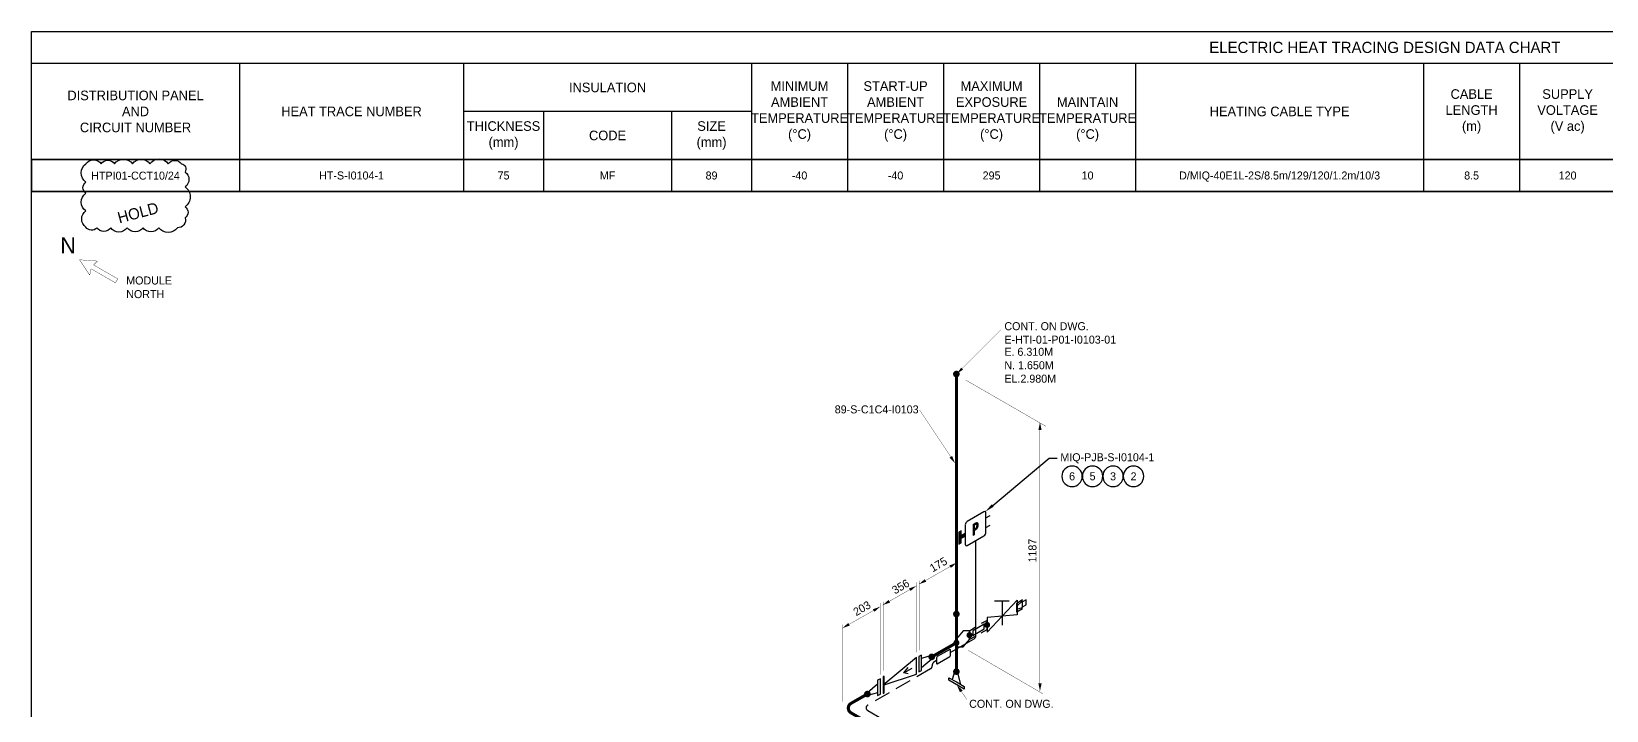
# Model space of a CAD drawing. Extents: x 0 to 847, y -42 to 494.
# Drawn here: x 0 to 492.2, y 282.2 to 494.3 of the extents above; entities that cross this region are included whole.
import ezdxf
from ezdxf import colors
from ezdxf.entities.mleader import LeaderData, LeaderLine
from ezdxf.enums import TextEntityAlignment as Align
from ezdxf.math import Vec2, Vec3

# ---------------------------------------------------------------- set-up
doc = ezdxf.new("R2010")
doc.units = 0
doc.header["$LTSCALE"] = 10
doc.header["$MEASUREMENT"] = 0
doc.linetypes.add('DASHED', pattern=[0.75, 0.5, -0.25])
doc.layers.get('Defpoints').update_dxf_attribs({"color": 9})
for name, color, linetype in [('DIMENSION', 2, 'Continuous'), ('HEAT_TRACE', 3, 'DASHED'), ('HOLD', 1, 'Continuous'), ('PIPE', 7, 'Continuous'), ('SYMBOL-3', 3, 'Continuous'), ('TABLE-1', 1, 'Continuous'), ('TABLE-7', 7, 'Continuous'), ('TEXT-2', 2, 'Continuous'), ('TEXT2', 40, 'Continuous'), ('TITLE', 7, 'Continuous'), ('WELDS', 7, 'Continuous'), ('Wipeout', 7, 'Continuous')]:
    doc.layers.add(name, color=color, linetype=linetype)
doc.styles.add('framdcn', font='', dxfattribs={"height": 2.4})
doc.styles.add('Scovan Elec', font='')
doc.styles.get("Standard").update_dxf_attribs({"font": ''})
doc.styles.get('framdcn').set_extended_font_data('Franklin Gothic Medium Cond')
doc.styles.get('Scovan Elec').set_extended_font_data('Franklin Gothic Medium Cond')
doc.styles.get('Standard').set_extended_font_data('Franklin Gothic Medium Cond')

# ---------------------------------------------------------------- blocks, each defined once
blk = doc.blocks.new('*T18')
at = {"layer": 'TABLE-7', "color": 0, "linetype": 'ByBlock', "lineweight": -2, "transparency": 16777216}
for p, q in [((0, 0), (843.77, 0)), ((0, 0), (0, -10)), ((65, 0), (65, -10)), ((135, 0), (135, -10)), ((160, 0), (160, -10)), ((200, 0), (200, -10)), ((225, 0), (225, -10)), ((255, 0), (255, -10)), ((285, 0), (285, -10)), ((315, 0), (315, -10)), ((345, 0), (345, -10)), ((435, 0), (435, -10)), ((465, 0), (465, -10)), ((495, 0), (495, -10)), ((515, 0), (515, -10)), ((545, 0), (545, -10)), ((575, 0), (575, -10)), ((605, 0), (605, -10)), ((635, 0), (635, -10)), ((665, 0), (665, -10)), ((700, 0), (700, -10)), ((730, 0), (730, -10)), ((770, 0), (770, -10)), ((808, 0), (808, -10)), ((843.77, 0), (843.77, -10)), ((0, -10), (843.77, -10))]:
    blk.add_line(p, q, dxfattribs=at)
blk = doc.blocks.new('Heat_Trace_Design_Data')
at = {"layer": 'TEXT-2', "style": 'Scovan Elec'}
blk.add_attdef('PNL#-CKT#_1', text='', height=2.5, dxfattribs=at).set_placement((32.5, -5), align=Align.MIDDLE)
for tag, p in [('TRACE#_1', (100, -5)), ('INSU.THK_1', (147.5, -5)), ('INSU.CODE_1', (180, -5)), ('INSU.SIZE_1', (212.5, -5)), ('MIN.TEMP_1', (240, -5)), ('STARTUP.TEMP_1', (270, -5)), ('EXP.TEMP_1', (300, -5)), ('MAINT.TEMP_1', (330, -5)), ('CABLE.TYPE_1', (390, -5)), ('CABLE.LENGTH_1', (450, -5)), ('SUPPLY.VOLT_1', (480, -5)), ('HT.RATIO_1', (505, -5)), ('OPER.CURRENT_1', (530, -5)), ('COLD.CURRENT_1', (560, -5)), ('OPER.WATT_1', (590, -5)), ('COLD.WATT_1', (620, -5)), ('HEATER.OUTPUT_1', (650, -5)), ('PIPE.MAT_1', (682.5, -5)), ('HEAT.LOSS_1', (715, -5)), ('AREA.CLASS_1', (750, -5)), ('TEMPERATURE.CODE_1', (789, -5)), ('HI.LIMIT.SET.PT_1', (825.89, -5))]:
    blk.add_attdef(tag, text='', height=2.5, dxfattribs=at).set_placement(p, align=Align.MIDDLE_CENTER)
blk = doc.blocks.new('NorthDatum')
at = {"style": 'Scovan Elec'}
blk.add_text('NORTH', height=2.5, dxfattribs=at).set_placement((0, -2.13), align=Align.MIDDLE_LEFT)
blk.add_attdef('NA_DATUM', text='', height=2.5, dxfattribs=at).set_placement((0, 2.13), align=Align.MIDDLE_LEFT)
blk = doc.blocks.new('*U44')
at = {"extrusion": (0, 0.816497, 0.57735)}
for p, q in [((1.95, 2.25), (-1.95, 0)), ((-1.95, -2.25), (1.95, 0)), ((2.17, 0.38), (2.17, 2.12)), ((-2.17, -0.38), (-2.17, -2.12))]:
    blk.add_line(p, q, dxfattribs=at)
for centre, start_param, end_param in [((-1.95, -0.25), 0.785398, 2.356194), ((1.95, 2), -0.785398, 0.785398), ((1.95, 0.25), 3.926991, 5.497787), ((-1.95, -2), 2.356194, 3.926991)]:
    blk.add_ellipse(centre, major_axis=(0.153, 0.265), ratio=0.57735, start_param=start_param, end_param=end_param)
blk = doc.blocks.new('*U51')
blk.add_wipeout([(0, 3.2), (-0.4, 3.17), (-0.8, 3.1), (-1.18, 2.98), (-1.54, 2.8), (-1.88, 2.59), (-2.19, 2.33), (-2.47, 2.04), (-2.7, 1.71), (-2.9, 1.36), (-3.04, 0.99), (-3.14, 0.6), (-3.19, 0.2), (-3.19, -0.2), (-3.14, -0.6), (-3.04, -0.99), (-2.9, -1.36), (-2.7, -1.71), (-2.47, -2.04), (-2.19, -2.33), (-1.88, -2.59), (-1.54, -2.8), (-1.18, -2.98), (-0.8, -3.1), (-0.4, -3.17), (0, -3.2), (0.4, -3.17), (0.8, -3.1), (1.18, -2.98), (1.54, -2.8), (1.88, -2.59), (2.19, -2.33), (2.47, -2.04), (2.7, -1.71), (2.9, -1.36), (3.04, -0.99), (3.14, -0.6), (3.19, -0.2), (3.19, 0.2), (3.14, 0.6), (3.04, 0.99), (2.9, 1.36), (2.7, 1.71), (2.47, 2.04), (2.19, 2.33), (1.88, 2.59), (1.54, 2.8), (1.18, 2.98), (0.8, 3.1), (0.4, 3.17)]).dxf.layer = 'Wipeout'
blk.add_circle((0, 0), 3.2)
at = {"color": 2}
blk.add_attdef('TAG1', text='', height=2.5, dxfattribs=at).set_placement((0, 0), align=Align.MIDDLE)
blk.add_attdef('TAG2', text='', height=2.5, dxfattribs=at).set_placement((3, -3), align=Align.MIDDLE_LEFT)
blk = doc.blocks.new('*U52')
blk.add_wipeout([(0, 3.2), (-0.4, 3.17), (-0.8, 3.1), (-1.18, 2.98), (-1.54, 2.8), (-1.88, 2.59), (-2.19, 2.33), (-2.47, 2.04), (-2.7, 1.71), (-2.9, 1.36), (-3.04, 0.99), (-3.14, 0.6), (-3.19, 0.2), (-3.19, -0.2), (-3.14, -0.6), (-3.04, -0.99), (-2.9, -1.36), (-2.7, -1.71), (-2.47, -2.04), (-2.19, -2.33), (-1.88, -2.59), (-1.54, -2.8), (-1.18, -2.98), (-0.8, -3.1), (-0.4, -3.17), (0, -3.2), (0.4, -3.17), (0.8, -3.1), (1.18, -2.98), (1.54, -2.8), (1.88, -2.59), (2.19, -2.33), (2.47, -2.04), (2.7, -1.71), (2.9, -1.36), (3.04, -0.99), (3.14, -0.6), (3.19, -0.2), (3.19, 0.2), (3.14, 0.6), (3.04, 0.99), (2.9, 1.36), (2.7, 1.71), (2.47, 2.04), (2.19, 2.33), (1.88, 2.59), (1.54, 2.8), (1.18, 2.98), (0.8, 3.1), (0.4, 3.17)]).dxf.layer = 'Wipeout'
blk.add_circle((0, 0), 3.2)
at = {"color": 2}
blk.add_attdef('TAG1', text='', height=2.5, dxfattribs=at).set_placement((0, 0), align=Align.MIDDLE)
blk.add_attdef('TAG2', text='', height=2.5, dxfattribs=at).set_placement((3, -3), align=Align.MIDDLE_LEFT)
blk = doc.blocks.new('*U47')
blk.add_wipeout([(0, 3.2), (-0.4, 3.17), (-0.8, 3.1), (-1.18, 2.98), (-1.54, 2.8), (-1.88, 2.59), (-2.19, 2.33), (-2.47, 2.04), (-2.7, 1.71), (-2.9, 1.36), (-3.04, 0.99), (-3.14, 0.6), (-3.19, 0.2), (-3.19, -0.2), (-3.14, -0.6), (-3.04, -0.99), (-2.9, -1.36), (-2.7, -1.71), (-2.47, -2.04), (-2.19, -2.33), (-1.88, -2.59), (-1.54, -2.8), (-1.18, -2.98), (-0.8, -3.1), (-0.4, -3.17), (0, -3.2), (0.4, -3.17), (0.8, -3.1), (1.18, -2.98), (1.54, -2.8), (1.88, -2.59), (2.19, -2.33), (2.47, -2.04), (2.7, -1.71), (2.9, -1.36), (3.04, -0.99), (3.14, -0.6), (3.19, -0.2), (3.19, 0.2), (3.14, 0.6), (3.04, 0.99), (2.9, 1.36), (2.7, 1.71), (2.47, 2.04), (2.19, 2.33), (1.88, 2.59), (1.54, 2.8), (1.18, 2.98), (0.8, 3.1), (0.4, 3.17)]).dxf.layer = 'Wipeout'
blk.add_circle((0, 0), 3.2)
at = {"color": 2}
blk.add_attdef('TAG1', text='', height=2.5, dxfattribs=at).set_placement((0, 0), align=Align.MIDDLE)
blk.add_attdef('TAG2', text='', height=2.5, dxfattribs=at).set_placement((3, -3), align=Align.MIDDLE_LEFT)
blk = doc.blocks.new('*U48')
blk.add_wipeout([(0, 3.2), (-0.4, 3.17), (-0.8, 3.1), (-1.18, 2.98), (-1.54, 2.8), (-1.88, 2.59), (-2.19, 2.33), (-2.47, 2.04), (-2.7, 1.71), (-2.9, 1.36), (-3.04, 0.99), (-3.14, 0.6), (-3.19, 0.2), (-3.19, -0.2), (-3.14, -0.6), (-3.04, -0.99), (-2.9, -1.36), (-2.7, -1.71), (-2.47, -2.04), (-2.19, -2.33), (-1.88, -2.59), (-1.54, -2.8), (-1.18, -2.98), (-0.8, -3.1), (-0.4, -3.17), (0, -3.2), (0.4, -3.17), (0.8, -3.1), (1.18, -2.98), (1.54, -2.8), (1.88, -2.59), (2.19, -2.33), (2.47, -2.04), (2.7, -1.71), (2.9, -1.36), (3.04, -0.99), (3.14, -0.6), (3.19, -0.2), (3.19, 0.2), (3.14, 0.6), (3.04, 0.99), (2.9, 1.36), (2.7, 1.71), (2.47, 2.04), (2.19, 2.33), (1.88, 2.59), (1.54, 2.8), (1.18, 2.98), (0.8, 3.1), (0.4, 3.17)]).dxf.layer = 'Wipeout'
blk.add_circle((0, 0), 3.2)
at = {"color": 2}
blk.add_attdef('TAG1', text='', height=2.5, dxfattribs=at).set_placement((0, 0), align=Align.MIDDLE)
blk.add_attdef('TAG2', text='', height=2.5, dxfattribs=at).set_placement((3, -3), align=Align.MIDDLE_LEFT)
blk = doc.blocks.new('block11')
at = {"layer": 'TEXT2'}
blk.add_hatch(color=256, dxfattribs=at).paths.add_polyline_path([(0.001, 0.001), (1.401, 2.001), (2.001, 1.401)])
at = {"layer": 'TEXT2', "linetype": 'ByBlock', "const_width": 0.1, "flags": 128}
blk.add_lwpolyline([(13.9, 13.9), (0, 0)], dxfattribs=at)
blk = doc.blocks.new('block12')
at = {"layer": 'TEXT2', "style": 'framdcn'}
for s, p in [('E. 6.310M', (0, 0)), ('N. 1.650M', (0, -4.2)), ('EL.2.980M', (0, -8.4))]:
    blk.add_text(s, height=2.5, dxfattribs=at).set_placement(p)
blk = doc.blocks.new('block28')
at = {"layer": 'PIPE', "linetype": 'ByBlock', "const_width": 0.95, "flags": 128}
for points in [[(-0.87, 1.5), (-0.87, 1.5), (-1.11, 1.33), (-1.33, 1.11), (-1.5, 0.87), (-1.63, 0.59), (-1.71, 0.3), (-1.73, 0), (-1.71, -0.3), (-1.63, -0.59), (-1.5, -0.87), (-1.33, -1.11), (-1.11, -1.33), (-0.87, -1.5)], [(4.23, 4.4), (-0.87, 1.5)], [(-0.87, -1.5), (4.23, -4.4)]]:
    blk.add_lwpolyline(points, dxfattribs=at)
at = {"flags": 1}
for tag in ['Tag', 'UCI', 'Pipe Ref', 'Description', 'Key']:
    blk.add_attdef(tag, (0, 0), '', height=1, dxfattribs=at)
blk = doc.blocks.new('block29')
at = {"layer": 'PIPE', "linetype": 'ByBlock', "flags": 128}
for points in [[(-3.2, -1.4), (0, 1.3)], [(0.9, 2.9), (0, 2.4)], [(0, 2.4), (0, 0)], [(0, 0), (0, -2.4)], [(0.9, -1.9), (0.9, 2.9)], [(-3.2, -2.4), (-3.2, -1.4)], [(0, -1.5), (-3.2, -2.4)], [(0, -2.4), (0.9, -1.9)]]:
    blk.add_lwpolyline(points, dxfattribs=at)
at = {"flags": 1}
for tag in ['Tag', 'UCI', 'Pipe Ref', 'Description', 'Key']:
    blk.add_attdef(tag, (0, 0), '', height=1, dxfattribs=at)
blk = doc.blocks.new('block30')
at = {"layer": 'PIPE', "linetype": 'ByBlock', "flags": 128}
for points in [[(10.4, 8.6), (0, 0)], [(6.5, 3.8), (7.8, 5.5)], [(6.5, 3.8), (9.1, 5.3)], [(10.4, 3.4), (10.4, 8.6)], [(0, 0), (10.4, 3.4)], [(0.3, 2.8), (0, 2.6)], [(0, 2.6), (0, 0)], [(0, 0), (0, -2.6)], [(0.3, -2.4), (0.3, 2.8)], [(7.8, 3.5), (6.5, 3.8)], [(0, -2.6), (0.3, -2.4)]]:
    blk.add_lwpolyline(points, dxfattribs=at)
at = {"flags": 1}
for tag in ['Tag', 'UCI', 'Pipe Ref', 'Description', 'Key']:
    blk.add_attdef(tag, (0, 0), '', height=1, dxfattribs=at)
blk = doc.blocks.new('block31')
at = {"layer": 'PIPE', "linetype": 'ByBlock', "flags": 128}
for points in [[(0.8, 2.9), (0, 2.4)], [(0, 2.4), (0, 0)], [(0, 0), (0, -2.4)], [(0.8, -1.9), (0.8, 2.9)], [(4.1, 2.8), (0.8, 1.8)], [(0.8, -1), (4.1, 1.8)], [(4.1, 1.8), (4.1, 2.8)], [(0, -2.4), (0.8, -1.9)]]:
    blk.add_lwpolyline(points, dxfattribs=at)
at = {"flags": 1}
for tag in ['Tag', 'UCI', 'Pipe Ref', 'Description', 'Key']:
    blk.add_attdef(tag, (0, 0), '', height=1, dxfattribs=at)
blk = doc.blocks.new('block32')
at = {"layer": 'PIPE', "linetype": 'ByBlock', "const_width": 0.95, "flags": 128}
for points in [[(7.7, 13.4), (7.7, 4.4)], [(7.7, 4.4), (0, 0)], [(7.7, -4.6), (7.7, 4.4)]]:
    blk.add_lwpolyline(points, dxfattribs=at)
at = {"flags": 1}
for tag in ['Tag', 'UCI', 'Pipe Ref', 'Description', 'Key']:
    blk.add_attdef(tag, (0, 0), '', height=1, dxfattribs=at)
blk = doc.blocks.new('block33')
at = {"layer": 'PIPE', "linetype": 'ByBlock', "flags": 128}
for points in [[(2.1, 3.7), (0, 1.3)], [(0, 1.3), (0, 0)], [(0, 0), (0, -1.3)], [(4.2, 3.7), (2.1, 3.7)], [(2.1, -1.3), (4.2, 1.1)], [(4.1, 3.8), (5.9, 4.9)], [(4.1, 1), (4.1, 3.8)], [(5.9, 2), (4.1, 1)], [(4.2, 1.1), (4.2, 3.7)], [(0, -1.3), (2.1, -1.3)]]:
    blk.add_lwpolyline(points, dxfattribs=at)
at = {"flags": 1}
for tag in ['Tag', 'UCI', 'Pipe Ref', 'Description', 'Key']:
    blk.add_attdef(tag, (0, 0), '', height=1, dxfattribs=at)
blk = doc.blocks.new('block34')
at = {"layer": 'PIPE', "linetype": 'ByBlock', "flags": 128}
for points in [[(3.6, 2.8), (0, 0.7)], [(0, -0.7), (3.6, 1.4)], [(0, 0.7), (0, 0)], [(0, 0), (0, -0.7)], [(3.6, 1.4), (3.6, 2.8)]]:
    blk.add_lwpolyline(points, dxfattribs=at)
at = {"flags": 1}
for tag in ['Tag', 'UCI', 'Pipe Ref', 'Description', 'Key']:
    blk.add_attdef(tag, (0, 0), '', height=1, dxfattribs=at)
blk = doc.blocks.new('block35')
at = {"layer": 'PIPE', "linetype": 'ByBlock', "flags": 128}
for points in [[(1.8, -2.7), (11.2, 7.3)], [(8.7, 7), (4.1, 7)], [(6.5, 7), (6.5, -0.5)], [(11.1, 6.4), (12.9, 7.5)], [(11.1, 3.6), (11.1, 6.4)], [(11.2, 7.3), (11.2, 2.7)], [(1.8, 1), (0, 0)], [(11.2, 2.7), (1.8, 1.9)], [(1.8, 1.9), (1.8, -0.4)], [(1.8, -1.8), (1.8, 1)], [(12.9, 4.6), (11.1, 3.6)], [(0, -2.9), (1.8, -1.8)], [(1.8, -0.4), (1.8, -2.7)]]:
    blk.add_lwpolyline(points, dxfattribs=at)
at = {"flags": 1}
for tag in ['Tag', 'UCI', 'Pipe Ref', 'Description', 'Key']:
    blk.add_attdef(tag, (0, 0), '', height=1, dxfattribs=at)
blk = doc.blocks.new('block36')
at = {"layer": 'PIPE', "linetype": 'ByBlock', "flags": 128}
for points in [[(1.8, 2.1), (0, 0.5)], [(0, 0.5), (0, 0)], [(0, -0.5), (1.8, 0)], [(0, 0), (0, -0.5)], [(2.9, 2.4), (1.8, 1.8)], [(1.8, 0), (1.8, 2.1)], [(1.8, 0.3), (2.9, 0.9)], [(2.9, 0.9), (2.9, 2.4)]]:
    blk.add_lwpolyline(points, dxfattribs=at)
at = {"flags": 1}
for tag in ['Tag', 'UCI', 'Pipe Ref', 'Description', 'Key']:
    blk.add_attdef(tag, (0, 0), '', height=1, dxfattribs=at)
blk = doc.blocks.new('block37')
at = {"layer": 'PIPE', "linetype": 'ByBlock', "flags": 128}
for points in [[(-2.4, 1.3), (0, 0)], [(-2.4, 0.5), (-2.4, 1.3)], [(2.4, -2.3), (-2.4, 0.5)], [(-0.5, 3.5), (-1.3, 0.7)], [(0.5, 2.9), (-0.5, 3.5)], [(0, 0), (2.4, -1.4)], [(1.4, -0.9), (0.5, 2.9)], [(2.4, -1.4), (2.4, -2.3)]]:
    blk.add_lwpolyline(points, dxfattribs=at)
at = {"flags": 1}
for tag in ['Tag', 'UCI', 'Pipe Ref', 'Description', 'Key']:
    blk.add_attdef(tag, (0, 0), '', height=1, dxfattribs=at)
blk = doc.blocks.new('block38')
at = {"layer": 'PIPE', "linetype": 'ByBlock', "const_width": 0.95, "flags": 128}
blk.add_lwpolyline([(0, 75), (0, 0)], dxfattribs=at)
at = {"flags": 1}
for tag in ['Tag', 'UCI', 'Pipe Ref', 'Description', 'Key']:
    blk.add_attdef(tag, (0, 0), '', height=1, dxfattribs=at)
blk = doc.blocks.new('block49')
at = {"layer": 'WELDS'}
h = blk.add_hatch(color=256, dxfattribs=at)
edge = h.paths.add_edge_path(flags=0)
edge.add_arc((0, 0), 1.05, 0, 360)
at = {"flags": 1}
for tag in ['Tag', 'UCI', 'Pipe Ref', 'Description', 'Key']:
    blk.add_attdef(tag, (0, 0), '', height=1, dxfattribs=at)
blk = doc.blocks.new('block50')
at = {"layer": 'WELDS'}
h = blk.add_hatch(color=256, dxfattribs=at)
edge = h.paths.add_edge_path(flags=0)
edge.add_arc((0, 0), 1.05, 0, 360)
at = {"flags": 1}
for tag in ['Tag', 'UCI', 'Pipe Ref', 'Description', 'Key']:
    blk.add_attdef(tag, (0, 0), '', height=1, dxfattribs=at)
blk = doc.blocks.new('block51')
at = {"layer": 'WELDS'}
h = blk.add_hatch(color=256, dxfattribs=at)
edge = h.paths.add_edge_path(flags=0)
edge.add_arc((0, 0), 0.95, 0, 360)
at = {"flags": 1}
for tag in ['Tag', 'UCI', 'Pipe Ref', 'Description', 'Key']:
    blk.add_attdef(tag, (0, 0), '', height=1, dxfattribs=at)
blk = doc.blocks.new('block52')
at = {"layer": 'WELDS'}
h = blk.add_hatch(color=256, dxfattribs=at)
edge = h.paths.add_edge_path(flags=0)
edge.add_arc((0, 0), 0.95, 0, 360)
at = {"flags": 1}
for tag in ['Tag', 'UCI', 'Pipe Ref', 'Description', 'Key']:
    blk.add_attdef(tag, (0, 0), '', height=1, dxfattribs=at)
blk = doc.blocks.new('block53')
at = {"layer": 'WELDS'}
h = blk.add_hatch(color=256, dxfattribs=at)
edge = h.paths.add_edge_path(flags=0)
edge.add_arc((0, 0), 0.95, 0, 360)
at = {"flags": 1}
for tag in ['Tag', 'UCI', 'Pipe Ref', 'Description', 'Key']:
    blk.add_attdef(tag, (0, 0), '', height=1, dxfattribs=at)
blk = doc.blocks.new('block54')
at = {"layer": 'WELDS'}
h = blk.add_hatch(color=256, dxfattribs=at)
edge = h.paths.add_edge_path(flags=0)
edge.add_arc((0, 0), 1.05, 0, 360)
at = {"flags": 1}
for tag in ['Tag', 'UCI', 'Pipe Ref', 'Description', 'Key']:
    blk.add_attdef(tag, (0, 0), '', height=1, dxfattribs=at)
blk = doc.blocks.new('block55')
at = {"layer": 'WELDS'}
h = blk.add_hatch(color=256, dxfattribs=at)
edge = h.paths.add_edge_path(flags=0)
edge.add_arc((0, 0), 1.05, 0, 360)
at = {"flags": 1}
for tag in ['Tag', 'UCI', 'Pipe Ref', 'Description', 'Key']:
    blk.add_attdef(tag, (0, 0), '', height=1, dxfattribs=at)
blk = doc.blocks.new('block56')
at = {"layer": 'WELDS'}
h = blk.add_hatch(color=256, dxfattribs=at)
edge = h.paths.add_edge_path(flags=0)
edge.add_arc((0, 0), 1.05, 0, 360)
at = {"flags": 1}
for tag in ['Tag', 'UCI', 'Pipe Ref', 'Description', 'Key']:
    blk.add_attdef(tag, (0, 0), '', height=1, dxfattribs=at)
blk = doc.blocks.new('*U110')
h = blk.add_hatch(color=7)
h.dxf.hatch_style = 1
h.paths.add_polyline_path([(-0.79, -2.18), (-0.36, -1.93), (-0.36, -0.58), (-0.14, -0.45), (-0.12, -0.44), (-0.06, -0.41), (-0.01, -0.37), (0.05, -0.34), (0.1, -0.3), (0.15, -0.27), (0.19, -0.23), (0.24, -0.2), (0.28, -0.16), (0.32, -0.13), (0.35, -0.09), (0.38, -0.06), (0.41, -0.02), (0.44, 0.01), (0.48, 0.07), (0.52, 0.12), (0.55, 0.18), (0.59, 0.24), (0.62, 0.3), (0.65, 0.36), (0.67, 0.43), (0.7, 0.5), (0.7, 0.5), (0.72, 0.56), (0.74, 0.63), (0.76, 0.69), (0.77, 0.75), (0.78, 0.82), (0.79, 0.88), (0.8, 0.95), (0.8, 1.01), (0.81, 1.08), (0.81, 1.15), (0.81, 1.15), (0.81, 1.22), (0.8, 1.28), (0.8, 1.34), (0.79, 1.4), (0.78, 1.45), (0.77, 1.5), (0.75, 1.55), (0.74, 1.59), (0.72, 1.64), (0.7, 1.67), (0.68, 1.71), (0.67, 1.72), (0.64, 1.76), (0.61, 1.79), (0.57, 1.82), (0.54, 1.84), (0.51, 1.85), (0.47, 1.86), (0.43, 1.87), (0.39, 1.87), (0.35, 1.87), (0.32, 1.86), (0.28, 1.85), (0.24, 1.84), (0.2, 1.82), (0.15, 1.81), (0.11, 1.79), (0.06, 1.76), (0.01, 1.74), (-0.04, 1.71), (-0.09, 1.68), (-0.15, 1.65), (-0.79, 1.28)])
h.paths.add_polyline_path([(-0.36, -0.12), (-0.36, 1.09), (-0.15, 1.21), (-0.09, 1.24), (-0.04, 1.27), (0.01, 1.29), (0.06, 1.31), (0.12, 1.33), (0.15, 1.34), (0.19, 1.33), (0.22, 1.31), (0.25, 1.28), (0.29, 1.23), (0.32, 1.18), (0.33, 1.14), (0.34, 1.08), (0.35, 1.03), (0.35, 0.97), (0.36, 0.88), (0.35, 0.8), (0.35, 0.73), (0.34, 0.66), (0.33, 0.6), (0.31, 0.54), (0.29, 0.48), (0.27, 0.42), (0.24, 0.37), (0.21, 0.31), (0.18, 0.27), (0.15, 0.23), (0.11, 0.19), (0.06, 0.15), (0.02, 0.11), (-0.03, 0.07), (-0.09, 0.04), (-0.15, 0)], flags=16)
h = blk.add_hatch(color=256)
h.dxf.hatch_style = 1
h.paths.add_polyline_path([(-4.55, -3), (-3.25, -2.25), (-3.25, -1.5), (-4.55, -2.25), (-4.55, -0.75), (-5.2, -1.13), (-5.2, -4.88), (-4.55, -4.5)])
for p, q in [((3.25, 3.37), (4.55, 4.12)), ((3.25, 0.37), (4.55, 1.12))]:
    blk.add_line(p, q)
for points in [[(2.6, 5.25), (-2.6, 2.25)], [(-3.25, 1.12), (-3.25, -4.88)], [(3.25, -1.13), (3.25, 4.88)], [(-2.6, -5.25), (2.6, -2.25)]]:
    blk.add_lwpolyline(points)
blk.add_lwpolyline([(-4.55, -0.75), (-5.2, -1.13), (-5.2, -4.88), (-4.55, -4.5), (-4.55, -3), (-3.25, -2.25), (-3.25, -1.5), (-4.55, -2.25)], close=True)
for centre, start_param, end_param in [((2.6, 4.5), 2.356194, 3.926991), ((-2.6, 1.5), 3.926991, 5.497787), ((-2.6, -4.5), 5.497787, 7.068583), ((2.6, -1.5), 0.785398, 2.356194)]:
    blk.add_ellipse(centre, major_axis=(-0.459, -0.795), ratio=0.57735, start_param=start_param, end_param=end_param)
at = {"layer": 'Defpoints', "lineweight": 0}
for points in [[(-0.36, -1.93), (-0.36, -0.58), (-0.14, -0.45), (-0.12, -0.44), (-0.06, -0.41), (-0.01, -0.37), (0.05, -0.34), (0.1, -0.3), (0.15, -0.27), (0.19, -0.23), (0.24, -0.2), (0.28, -0.16), (0.32, -0.13), (0.35, -0.09), (0.38, -0.06), (0.41, -0.02), (0.44, 0.01), (0.48, 0.07), (0.52, 0.12), (0.55, 0.18), (0.59, 0.24), (0.62, 0.3), (0.65, 0.36), (0.67, 0.43), (0.7, 0.5), (0.7, 0.5), (0.72, 0.56), (0.74, 0.63), (0.76, 0.69), (0.77, 0.75), (0.78, 0.82), (0.79, 0.88), (0.8, 0.95), (0.8, 1.01), (0.81, 1.08), (0.81, 1.15), (0.81, 1.15), (0.81, 1.22), (0.8, 1.28), (0.8, 1.34), (0.79, 1.4), (0.78, 1.45), (0.77, 1.5), (0.75, 1.55), (0.74, 1.59), (0.72, 1.64), (0.7, 1.67), (0.68, 1.71), (0.67, 1.72), (0.64, 1.76), (0.61, 1.79), (0.57, 1.82), (0.54, 1.84), (0.51, 1.85), (0.47, 1.86), (0.43, 1.87), (0.39, 1.87), (0.35, 1.87), (0.35, 1.87), (0.32, 1.86), (0.28, 1.85), (0.24, 1.84), (0.2, 1.82), (0.15, 1.81), (0.11, 1.79), (0.06, 1.76), (0.01, 1.74), (-0.04, 1.71), (-0.09, 1.68), (-0.15, 1.65), (-0.79, 1.28), (-0.79, -2.18)], [(0.13, 1.33), (0.15, 1.34), (0.19, 1.33), (0.22, 1.31), (0.25, 1.28), (0.28, 1.24), (0.3, 1.22), (0.32, 1.18), (0.33, 1.14), (0.34, 1.08), (0.35, 1.03), (0.35, 0.97), (0.36, 0.9), (0.36, 0.87), (0.35, 0.8), (0.35, 0.73), (0.34, 0.66), (0.33, 0.6), (0.31, 0.54), (0.29, 0.48), (0.27, 0.42), (0.25, 0.37), (0.24, 0.36), (0.21, 0.31), (0.18, 0.27), (0.15, 0.23), (0.11, 0.19), (0.06, 0.15), (0.02, 0.11), (-0.03, 0.07), (-0.09, 0.04), (-0.15, 0), (-0.36, -0.12), (-0.36, 1.09), (-0.15, 1.21), (-0.09, 1.24), (-0.04, 1.27), (0.01, 1.29), (0.06, 1.31), (0.09, 1.33)]]:
    blk.add_lwpolyline(points, close=True, dxfattribs=at)

msp = doc.modelspace()

# ---------------------------------------------------------------- hatches: boundary and pattern name
at = {"layer": 'DIMENSION'}
for points in [[(315.13, 372.2), (315.63, 369.8), (314.63, 369.8)], [(289.1, 328.3), (287.3, 326.7), (286.8, 327.5)], [(276.5, 321.1), (274.7, 319.5), (274.2, 320.3)], [(277.3, 321.6), (279.1, 323.2), (279.6, 322.4)], [(266, 315.1), (267.8, 316.7), (268.3, 315.9)], [(265.2, 314.6), (263.4, 313), (262.9, 313.8)], [(253.4, 307.9), (255.2, 309.5), (255.7, 308.7)], [(315.13, 288.2), (314.63, 290.6), (315.63, 290.6)]]:
    msp.add_hatch(color=256, dxfattribs=at).paths.add_polyline_path(points)
at = {"layer": 'TEXT2'}
for points in [[(288.58, 359.44), (286.84, 361.16), (287.67, 361.72)], [(289.18, 290.09), (290.98, 288.4), (290.11, 287.86)]]:
    msp.add_hatch(color=256, dxfattribs=at).paths.add_polyline_path(points)

# ---------------------------------------------------------------- linework, layer by layer
at = {"layer": 'DIMENSION', "linetype": 'ByBlock', "const_width": 0.1, "flags": 128}
for points in [[(291.85, 385.46), (316.97, 370.96)], [(315.13, 372.2), (315.13, 288.2)], [(289.1, 328.3), (277.3, 321.6)], [(289.1, 327.1), (289.1, 329.5)], [(276.5, 321.1), (266, 315.1)], [(276.5, 300.3), (276.5, 322.2)], [(277.4, 301), (277.4, 322.7)], [(265.2, 293.4), (265.2, 315.7)], [(266.1, 294.6), (266.1, 316.2)], [(265.2, 314.6), (253.4, 307.9)], [(253.5, 284.9), (253.5, 309)], [(316.1, 287.34), (292.72, 300.96)]]:
    msp.add_lwpolyline(points, dxfattribs=at)
at = {"layer": 'HEAT_TRACE'}
msp.add_lwpolyline([(282.83, 297.75), (281.96, 297.24, 0.267949), (281.46, 296.38), (281.46, 296.08, -0.267949), (280.96, 295.21), (261.31, 283.87, 0.57735), (261.31, 282.13), (330.19, 242.37, 0.57735), (331.69, 243.23), (331.69, 261.77, -0.57735), (333.19, 262.63), (341.08, 258.08, -0.267949), (342.08, 256.35), (342.08, 236.65, 0.267949), (343.08, 234.92), (389.58, 208.08, -0.267949), (390.58, 206.35), (390.58, 171.22)], format="xyb", dxfattribs=at)
at = {"layer": 'HOLD'}
msp.add_lwpolyline([(17, 453, -0.520567), (21.77, 453, -0.520567), (25.95, 453, -0.520567), (31.57, 453, -0.520567), (37.01, 453, -0.520567), (42.75, 453, -0.520567), (46.87, 453, -0.520567), (48, 450.41, -0.520567), (48, 445.81, -0.520567), (48, 439.57, -0.520567), (48, 436.1, -0.520567), (45.6, 433, -0.520567), (39.8, 433, -0.520567), (34.87, 433, -0.520567), (29.92, 433, -0.520567), (24.75, 433, -0.520567), (20.42, 433, -0.520567), (17, 433.22, -0.520567), (17, 438.27, -0.520567), (17, 443.78, -0.520567), (17, 447.28, -0.520567)], format="xyb", close=True, dxfattribs=at)
at = {"layer": 'SYMBOL-3'}
msp.add_lwpolyline([(295, 335.25), (295, 305.35, -0.267949), (294.5, 304.48), (287.17, 300.25)], format="xyb", dxfattribs=at)
at = {"layer": 'TABLE-1'}
for points in [[(843.77, 484.34), (0, 484.34)], [(225, 469.34), (135, 469.34)], [(843.77, 454.34), (0, 454.34)], [(843.77, 444.34), (0, 444.34)]]:
    msp.add_lwpolyline(points, dxfattribs=at)
at = {"layer": 'TABLE-7'}
for points in [[(65, 484.34), (65, 454.34)], [(135, 484.34), (135, 454.34)], [(225, 484.34), (225, 454.34)], [(255, 484.34), (255, 454.34)], [(285, 484.34), (285, 454.34)], [(315, 484.34), (315, 454.34)], [(345, 484.34), (345, 454.34)], [(435, 484.34), (435, 454.34)], [(465, 484.34), (465, 454.34)], [(160, 469.34), (160, 454.34)], [(200, 469.34), (200, 454.34)]]:
    msp.add_lwpolyline(points, dxfattribs=at)
at = {"layer": 'TEXT2', "linetype": 'ByBlock', "const_width": 0.1, "flags": 128}
for points in [[(18.2, 418.2), (15, 423)], [(15, 423), (20.6, 422.6)], [(18.6, 420.2), (18.2, 418.2)], [(26.2, 415.8), (18.6, 420.2)], [(20.6, 422.6), (19.4, 421.4)], [(19.4, 421.4), (27, 417)], [(27, 417), (26.2, 415.8)], [(277.55, 376), (288.59, 359.44)], [(292.28, 285.59), (289.18, 290.09)]]:
    msp.add_lwpolyline(points, dxfattribs=at)
at = {"layer": 'TITLE'}
msp.add_lwpolyline([(0, 494.34), (843.77, 494.34), (843.77, 0), (0, 0)], close=True, dxfattribs=at)

# ---------------------------------------------------------------- block references
msp.add_blockref('*T18', (0, 454.34))
ref = msp.add_blockref('Heat_Trace_Design_Data', (0, 454.34))
ref.add_attrib('PNL#-CKT#_1', 'HTPI01-CCT10/24', dxfattribs={"layer": 'TEXT-2', "height": 2.5, "style": 'Scovan Elec'}).set_placement((32.5, 449.34), align=Align.MIDDLE)
ref.add_attrib('TRACE#_1', 'HT-S-I0104-1', dxfattribs={"layer": 'TEXT-2', "height": 2.5, "style": 'Scovan Elec'}).set_placement((100, 449.34), align=Align.MIDDLE_CENTER)
ref.add_attrib('INSU.THK_1', '75', dxfattribs={"layer": 'TEXT-2', "height": 2.5, "style": 'Scovan Elec'}).set_placement((147.5, 449.34), align=Align.MIDDLE_CENTER)
ref.add_attrib('INSU.CODE_1', 'MF', dxfattribs={"layer": 'TEXT-2', "height": 2.5, "style": 'Scovan Elec'}).set_placement((180, 449.34), align=Align.MIDDLE_CENTER)
ref.add_attrib('INSU.SIZE_1', '89', dxfattribs={"layer": 'TEXT-2', "height": 2.5, "style": 'Scovan Elec'}).set_placement((212.5, 449.34), align=Align.MIDDLE_CENTER)
ref.add_attrib('MIN.TEMP_1', '-40', dxfattribs={"layer": 'TEXT-2', "height": 2.5, "style": 'Scovan Elec'}).set_placement((240, 449.34), align=Align.MIDDLE_CENTER)
ref.add_attrib('STARTUP.TEMP_1', '-40', dxfattribs={"layer": 'TEXT-2', "height": 2.5, "style": 'Scovan Elec'}).set_placement((270, 449.34), align=Align.MIDDLE_CENTER)
ref.add_attrib('EXP.TEMP_1', '295', dxfattribs={"layer": 'TEXT-2', "height": 2.5, "style": 'Scovan Elec'}).set_placement((300, 449.34), align=Align.MIDDLE_CENTER)
ref.add_attrib('MAINT.TEMP_1', '10', dxfattribs={"layer": 'TEXT-2', "height": 2.5, "style": 'Scovan Elec'}).set_placement((330, 449.34), align=Align.MIDDLE_CENTER)
ref.add_attrib('CABLE.TYPE_1', 'D/MIQ-40E1L-2S/8.5m/129/120/1.2m/10/3', dxfattribs={"layer": 'TEXT-2', "height": 2.5, "style": 'Scovan Elec'}).set_placement((390, 449.34), align=Align.MIDDLE_CENTER)
ref.add_attrib('CABLE.LENGTH_1', '8.5', dxfattribs={"layer": 'TEXT-2', "height": 2.5, "style": 'Scovan Elec'}).set_placement((450, 449.34), align=Align.MIDDLE_CENTER)
ref.add_attrib('SUPPLY.VOLT_1', '120', dxfattribs={"layer": 'TEXT-2', "height": 2.5, "style": 'Scovan Elec'}).set_placement((480, 449.34), align=Align.MIDDLE_CENTER)
at = {"layer": 'PIPE'}
for name, p in [('block38', (289, 312.3)), ('block35', (296.8, 309.3)), ('block36', (307.9, 314.3)), ('block32', (281.3, 298.9)), ('block33', (289, 303.3)), ('block34', (294.1, 306.3)), ('block30', (266.1, 290.1)), ('block31', (277.3, 296.6)), ('block29', (264.4, 289.2)), ('block37', (289, 291.1)), ('block28', (256.96, 282.9))]:
    msp.add_blockref(name, p, dxfattribs=at)
at = {"layer": 'SYMBOL-3'}
for name, p in [('*U110', (295, 339)), ('*U44', (285, 299))]:
    msp.add_blockref(name, p, dxfattribs=at)
at = {"layer": 'TEXT2'}
msp.add_blockref('NorthDatum', (29.6, 414.4), dxfattribs=at).add_auto_attribs({'NA_DATUM': 'MODULE'})
for name, p in [('block11', (289.1, 387.3)), ('block12', (304, 393))]:
    msp.add_blockref(name, p, dxfattribs=at)
at = {"layer": 'WELDS'}
for name, p in [('block56', (289, 387.3)), ('block55', (289, 312.3)), ('block52', (293.1, 305.7)), ('block53', (298.6, 308.9)), ('block51', (289, 303.3)), ('block50', (281.3, 298.9)), ('block54', (289, 294.3)), ('block49', (261.2, 287.3))]:
    msp.add_blockref(name, p, dxfattribs=at)

# ---------------------------------------------------------------- texts
at = {"layer": 'DIMENSION', "style": 'framdcn'}
for s, rotation, p in [('1187', 90, (314.03, 328.4)), ('175', 30, (281.6, 325.3)), ('356', 30, (269.8, 318.4)), ('203', 30, (257.7, 311.6))]:
    msp.add_text(s, height=2.5, rotation=rotation, dxfattribs=at).set_placement(p)
at = {"layer": 'HOLD', "insert": (27, 436), "char_height": 3.5, "attachment_point": 4, "rotation": 15, "style": 'Scovan Elec'}
msp.add_mtext('HOLD', dxfattribs=at)
at = {"layer": 'TEXT-2', "attachment_point": 5, "style": 'Scovan Elec'}
for s, insert, char_height in [('ELECTRIC HEAT TRACING DESIGN DATA CHART', (422.89, 489.34), 3.5), ('INSULATION', (180, 476.84), 3), ('MINIMUM\\PAMBIENT\\PTEMPERATURE\\P(%%DC)', (240, 469.34), 3), ('START-UP\\PAMBIENT\\PTEMPERATURE\\P(%%DC)', (270, 469.34), 3), ('MAXIMUM\\PEXPOSURE\\PTEMPERATURE\\P(%%DC)', (300, 469.34), 3), ('DISTRIBUTION PANEL\\PAND\\PCIRCUIT NUMBER', (32.5, 469.34), 3), ('\\PMAINTAIN\\PTEMPERATURE\\P(%%DC)', (330, 469.34), 3), ('CABLE\\PLENGTH\\P(m)', (450, 469.34), 3), ('SUPPLY\\PVOLTAGE\\P(V ac)', (480, 469.34), 3), ('HEAT TRACE NUMBER', (100, 469.34), 3), ('HEATING CABLE TYPE', (390, 469.34), 3), ('THICKNESS\\P(mm)', (147.5, 461.84), 3), ('CODE', (180, 461.84), 3), ('SIZE\\P(mm)', (212.5, 461.84), 3)]:
    msp.add_mtext(s, dxfattribs=dict(at, insert=insert, char_height=char_height))
at = {"layer": 'TEXT2', "style": 'framdcn'}
for s, height, p in [('N', 5, (9, 425)), ('CONT. ON DWG.', 2.5, (304, 401)), ('E-HTI-01-P01-I0103-01 ', 2.5, (304, 396.8)), ('89-S-C1C4-I0103', 2.5, (251, 375)), ('CONT. ON DWG.', 2.5, (293, 283))]:
    msp.add_text(s, height=height, dxfattribs=at).set_placement(p)

# ---------------------------------------------------------------- leaders
at = {"layer": 'TEXT-2'}
ml = msp.add_multileader_mtext('Standard', dxfattribs=at)
ml.set_content('MIQ-PJB-S-I0104-1', color=256, style='Scovan Elec')
ml.set_leader_properties()
ml.build(insert=Vec2(0, 0))
ml.multileader.update_dxf_attribs({"dogleg_length": 2.5, "arrow_head_size": 3})
ctx = ml.context
ctx.base_point, ctx.char_height, ctx.arrow_head_size, ctx.landing_gap_size, ctx.plane_origin = Vec3(320.5, 361), 2.5, 3, 1, Vec3(350.73, 364.85)
notes = []
notes.append((ctx, [(1, (1, 1, 0), (318, 361), (1, 0), 2.5, [(0, [(298.06, 344.3)], 0, [])])]))
ctx.mtext.insert, ctx.mtext.flow_direction = Vec3(321.5, 362.54), 5
for ctx, leaders in notes:
    for number, flags, end, landing, length, lines in leaders:
        leader = LeaderData()
        leader.index, (leader.has_last_leader_line, leader.has_dogleg_vector, leader.attachment_direction) = number, flags
        leader.last_leader_point, leader.dogleg_vector, leader.dogleg_length = Vec3(end), Vec3(landing), length
        for number, points, colour, breaks in lines:
            line = LeaderLine()
            line.index, line.vertices, line.color, line.breaks = number, Vec3.list(points), colors.encode_raw_color(colour), breaks
            leader.lines.append(line)
        ctx.leaders.append(leader)

# ---------------------------------------------------------------- next in the draw order: block references
ref = msp.add_blockref('*U51', (325.16, 355.34), dxfattribs=dict(at, xscale=-1))
ref.add_attrib('TAG1', '6', dxfattribs={"layer": '0', "color": 2, "height": 2.5}).set_placement((325.16, 355.34), align=Align.MIDDLE)

# ---------------------------------------------------------------- next in the draw order: block references
ref = msp.add_blockref('*U52', (331.56, 355.34), dxfattribs=dict(at, xscale=-1))
ref.add_attrib('TAG1', '5', dxfattribs={"layer": '0', "color": 2, "height": 2.5}).set_placement((331.56, 355.34), align=Align.MIDDLE)

# ---------------------------------------------------------------- next in the draw order: block references
ref = msp.add_blockref('*U47', (337.96, 355.34), dxfattribs=dict(at, xscale=-1))
ref.add_attrib('TAG1', '3', dxfattribs={"layer": '0', "color": 2, "height": 2.5}).set_placement((337.96, 355.34), align=Align.MIDDLE)

# ---------------------------------------------------------------- next in the draw order: block references
ref = msp.add_blockref('*U48', (344.36, 355.34), dxfattribs=dict(at, xscale=-1))
ref.add_attrib('TAG1', '2', dxfattribs={"layer": '0', "color": 2, "height": 2.5}).set_placement((344.36, 355.34), align=Align.MIDDLE)

doc.saveas('drawing.dxf')
